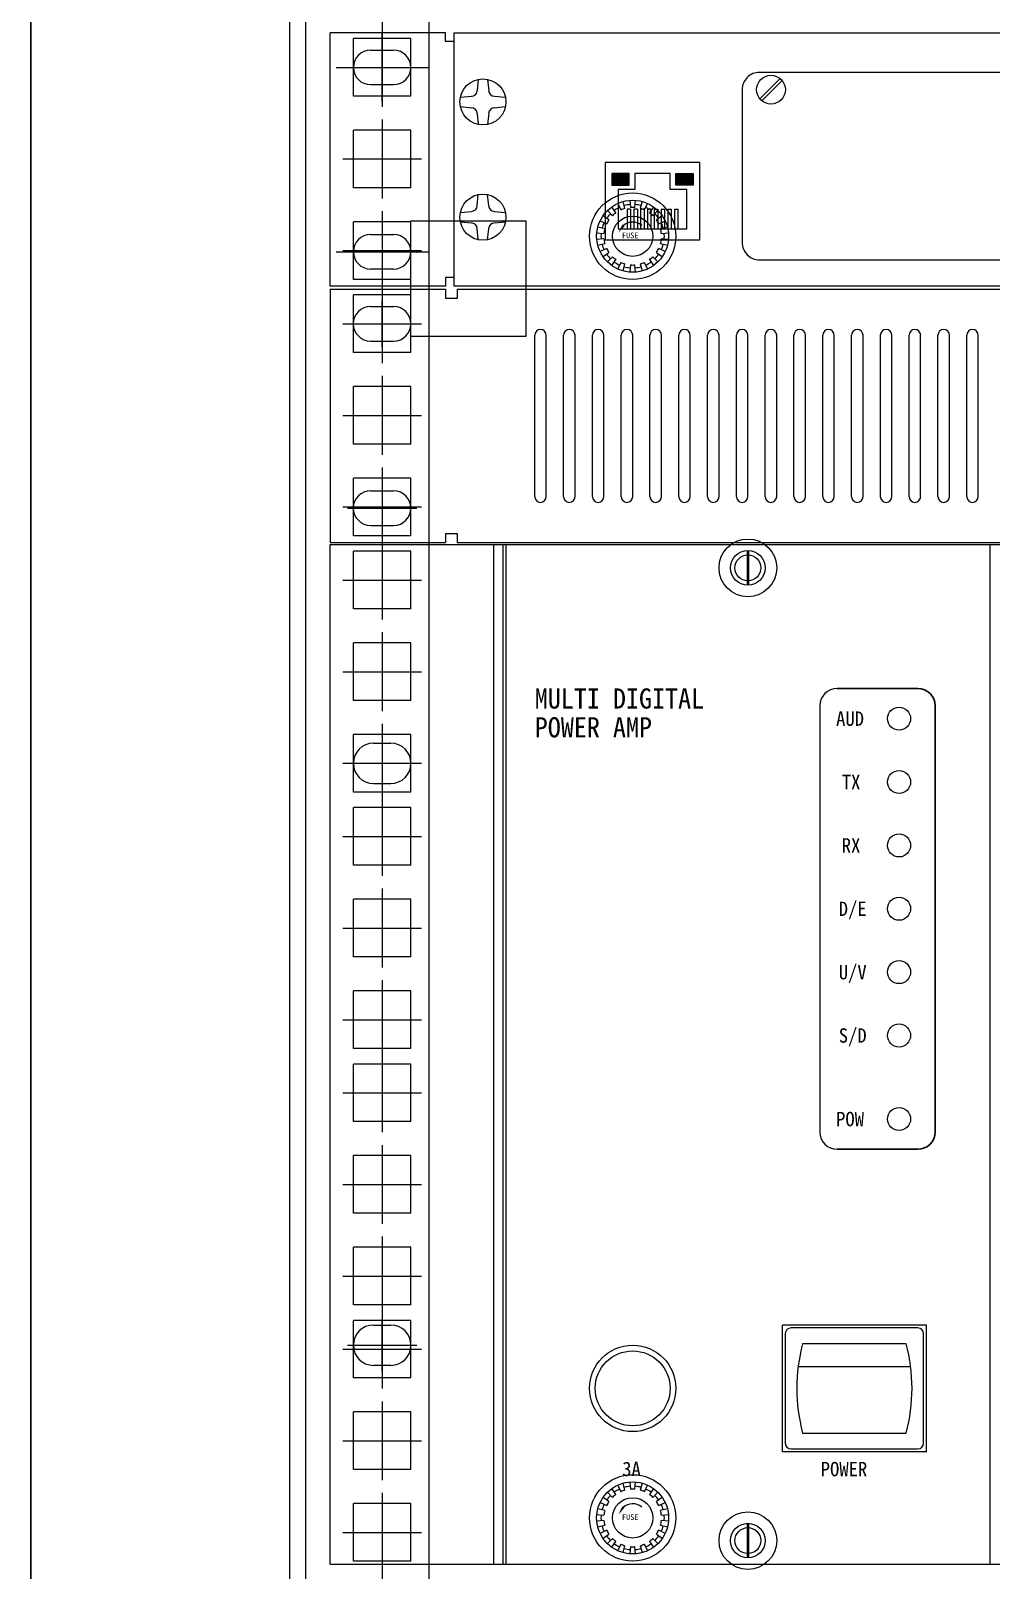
# Model space of a CAD drawing. Header units: millimetres. Extents: x 0 to 841, y 0 to 594.
# Drawn here: x 728 to 731.41, y 503.94 to 509.4 of the extents above; entities that cross this region are included whole.
import ezdxf
from ezdxf.enums import TextEntityAlignment as Align

# ---------------------------------------------------------------- set-up
doc = ezdxf.new("R2010")
doc.units = ezdxf.units.MM
doc.header["$LTSCALE"] = 10
doc.layers.add('LINE05', color=2, linetype='Continuous')
doc.layers.add('LINE06', color=9, linetype='Continuous')
doc.styles.add('F1', font='GulimChe.ttf', dxfattribs={"height": 2})
doc.styles.get("Standard").update_dxf_attribs({"font": 'GulimChe.ttf'})

# ---------------------------------------------------------------- blocks, each defined once
blk = doc.blocks.new('FUSE')
for p, q in [((-197.43, 1363.48), (-196.55, 1362.59)), ((-195.94, 1363.11), (-196.66, 1364.13)), ((-195.64, 1364.72), (-195.12, 1363.58)), ((-194.37, 1363.85), (-194.7, 1365.06)), ((-193.54, 1365.26), (-193.44, 1364.02)), ((-192.64, 1364.02), (-192.54, 1365.26)), ((-191.38, 1365.06), (-191.71, 1363.85)), ((-190.96, 1363.58), (-190.44, 1364.72)), ((-189.42, 1364.13), (-190.14, 1363.11)), ((-189.53, 1362.59), (-188.65, 1363.48)), ((-197.88, 1360.29), (-199.09, 1360.61)), ((-198.68, 1361.72), (-197.55, 1361.18)), ((-197.15, 1361.87), (-198.18, 1362.58)), ((-187.89, 1362.58), (-188.92, 1361.87)), ((-188.52, 1361.18), (-187.39, 1361.72)), ((-186.99, 1360.61), (-188.2, 1360.29)), ((-199.26, 1359.62), (-198.02, 1359.51)), ((-198.02, 1358.56), (-199.26, 1358.44)), ((-199.09, 1357.46), (-197.88, 1357.77)), ((-188.2, 1357.77), (-186.99, 1357.46)), ((-188.06, 1359.51), (-186.82, 1359.62)), ((-186.82, 1358.44), (-188.06, 1358.56)), ((-197.55, 1356.89), (-198.68, 1356.35)), ((-198.18, 1355.49), (-197.15, 1356.2)), ((-196.55, 1355.47), (-197.43, 1354.58)), ((-196.66, 1353.94), (-195.94, 1354.96)), ((-190.14, 1354.96), (-189.42, 1353.94)), ((-188.65, 1354.58), (-189.53, 1355.47)), ((-188.92, 1356.2), (-187.89, 1355.49)), ((-187.39, 1356.35), (-188.52, 1356.89)), ((-195.12, 1354.49), (-195.64, 1353.35)), ((-194.7, 1353.01), (-194.37, 1354.21)), ((-193.44, 1354.05), (-193.54, 1352.8)), ((-192.54, 1352.8), (-192.64, 1354.05)), ((-191.71, 1354.21), (-191.38, 1353.01)), ((-190.44, 1353.35), (-190.96, 1354.49))]:
    blk.add_line(p, q)
for radius in [7.5, 6.25, 3.5]:
    blk.add_circle((-193.04, 1359.03), radius)
for radius, start, end in [(5.5, 134.5886, 145.4114), (5, 125.4114, 134.5886), (5.5, 114.5886, 125.4114), (5, 105.4114, 114.5886), (5.5, 94.5886, 105.4114), (5, 85.4114, 94.5886), (5.5, 74.5886, 85.4114), (5, 65.4114, 74.5886), (5.5, 54.5886, 65.4114), (5, 45.4114, 54.5886), (5.5, 34.5886, 45.4114), (5.5, 154.5886, 165.4114), (5, 165.4114, 174.5886), (5, 145.4114, 154.5886), (2.46, 49.7515, 132.9205), (5, 25.4114, 34.5886), (5, 5.4114, 14.5886), (5.5, 14.5886, 25.4114), (5.5, 174.5886, 185.4114), (5.5, 194.5886, 205.4114), (5, 185.4114, 194.5886), (5, 345.4114, 354.5886), (5.5, 334.5886, 345.4114), (5.5, 354.5886, 5.4114), (5.5, 214.5886, 225.4114), (5, 205.4114, 214.5886), (5, 225.4114, 234.5886), (5, 305.4114, 314.5886), (5.5, 314.5886, 325.4114), (5, 325.4114, 334.5886), (5.5, 234.5886, 245.4114), (5, 245.4114, 254.5886), (5.5, 254.5886, 265.4114), (5, 265.4114, 274.5886), (5.5, 274.5886, 285.4114), (5, 285.4114, 294.5886), (5.5, 294.5886, 305.4114)]:
    blk.add_arc((-193.04, 1359.03), radius, start, end)
blk.add_solid([(-194.43, 1360.77), (-194.84, 1361.05), (-195.49, 1359.67)])
at = {"style": 'F1'}
blk.add_text('FUSE', height=1, dxfattribs=at).set_placement((-194.89, 1358.67))
blk = doc.blocks.new('sw-05')
at = {"color": 7}
for p, q in [((-12, 9.5), (-12, -9.5)), ((11, 10.5), (-11, 10.5)), ((12, -9.5), (12, 9.5)), ((9, 7.75), (-9, 7.75)), ((9.77, 3.75), (-9.77, 3.75)), ((-9, -7.75), (9, -7.75)), ((-11, -10.5), (11, -10.5))]:
    blk.add_line(p, q, dxfattribs=at)
for centre, radius, start, end in [((-11, 9.5), 1, 90, 180), ((11, 9.5), 1, 0, 90), ((20.53, 0), 30.53, 165.2952, 194.7048), ((-20.53, 0), 30.53, 345.2952, 14.7048), ((-11, -9.5), 1, 180, 270), ((11, -9.5), 1, 270, 0)]:
    blk.add_arc(centre, radius, start, end, dxfattribs=at)

msp = doc.modelspace()

# ---------------------------------------------------------------- hatches: boundary and pattern name
at = {"layer": 'LINE06'}
for points in [[(730.0664, 508.8929), (730.0664, 508.856), (730.1237, 508.856), (730.1237, 508.8929)], [(730.2935, 508.8929), (730.2935, 508.856), (730.3508, 508.856), (730.3508, 508.8929)]]:
    msp.add_hatch(color=256, dxfattribs=at).paths.add_polyline_path(points)

# ---------------------------------------------------------------- linework, layer by layer
at = {"color": 7, "lineweight": 30}
for p, q in [((731.1505, 507.0668), (730.8642, 507.0668)), ((731.2119, 507.0054), (731.2119, 505.4918)), ((731.1505, 505.4304), (730.8642, 505.4304))]:
    msp.add_line(p, q, dxfattribs=at)
at = {"color": 7}
msp.add_line((730.8028, 507.0054), (730.8028, 505.4918), dxfattribs=at)
for centre, start, end in [((730.8642, 507.0054), 90, 180), ((730.8642, 505.4918), 180, 270)]:
    msp.add_arc(centre, 0.0614, start, end, dxfattribs=at)
at = {"color": 7, "lineweight": 30}
for centre, start, end in [((731.1505, 507.0054), 0, 90), ((731.1505, 505.4918), 270, 0)]:
    msp.add_arc(centre, 0.0614, start, end, dxfattribs=at)
at = {"layer": 'LINE05'}
for p, q in [((728.0005, 529.9994), (728.0005, 486.0221)), ((728.0005, 486.0221), (728.0005, 529.9994)), ((728.921, 487.5562), (728.921, 528.5164))]:
    msp.add_line(p, q, dxfattribs=at)
at = {"layer": 'LINE06'}
for p, q in [((728.9772, 490.2869), (728.9772, 528.5164)), ((729.415, 490.2869), (729.415, 528.5164)), ((729.2482, 509.6715), (729.2482, 509.3916)), ((729.2482, 509.4117), (729.2482, 509.1318)), ((729.4733, 509.3945), (729.0642, 509.3945)), ((729.0642, 508.4945), (729.0642, 509.3945)), ((729.146, 509.1695), (729.146, 509.374)), ((729.3505, 509.374), (729.146, 509.374)), ((729.2483, 509.149), (729.2483, 509.3945)), ((729.3505, 509.1695), (729.3505, 509.374)), ((729.4733, 509.3638), (729.4733, 509.3945)), ((729.504, 509.3638), (729.4733, 509.3638)), ((729.2074, 509.3331), (729.2892, 509.3331)), ((729.0846, 509.2718), (729.4119, 509.2718)), ((729.1083, 509.2718), (729.3882, 509.2718)), ((729.2074, 509.2104), (729.2892, 509.2104)), ((729.5899, 509.2283), (729.5858, 509.1899)), ((729.6226, 509.2283), (729.6267, 509.1899)), ((730.5896, 509.1603), (730.6616, 509.2323)), ((730.5968, 509.1531), (730.6688, 509.2251)), ((729.3505, 509.1695), (729.146, 509.1695)), ((729.527, 509.1654), (729.5653, 509.1695)), ((729.527, 509.1327), (729.5653, 509.1286)), ((729.6471, 509.1695), (729.6855, 509.1654)), ((729.6471, 509.1286), (729.6855, 509.1327)), ((729.2482, 509.0865), (729.2482, 508.8066)), ((729.5858, 509.1081), (729.5899, 509.0698)), ((729.6267, 509.1081), (729.6226, 509.0698)), ((729.146, 508.8443), (729.146, 509.0488)), ((729.3505, 509.0488), (729.146, 509.0488)), ((729.3505, 508.8443), (729.3505, 509.0488)), ((729.1083, 508.9465), (729.3882, 508.9465)), ((730.3768, 508.934), (730.0404, 508.934)), ((730.0404, 508.934), (730.0404, 508.6599)), ((730.3768, 508.6599), (730.3768, 508.934)), ((730.0644, 508.8949), (730.0644, 508.854)), ((730.1258, 508.8949), (730.0644, 508.8949)), ((730.0664, 508.8929), (730.0664, 508.856)), ((730.1237, 508.8929), (730.0664, 508.8929)), ((730.1237, 508.856), (730.1237, 508.8929)), ((730.1258, 508.854), (730.1258, 508.8949)), ((730.271, 508.8949), (730.1462, 508.8949)), ((730.1462, 508.8949), (730.1462, 508.8382)), ((730.271, 508.8382), (730.271, 508.8949)), ((730.2914, 508.8949), (730.3528, 508.8949)), ((730.2914, 508.854), (730.2914, 508.8949)), ((730.2935, 508.8929), (730.3508, 508.8929)), ((730.2935, 508.856), (730.2935, 508.8929)), ((730.3508, 508.8929), (730.3508, 508.856)), ((730.3528, 508.8949), (730.3528, 508.854)), ((729.3505, 508.8443), (729.146, 508.8443)), ((729.5858, 508.7809), (729.5899, 508.8192)), ((729.6267, 508.7809), (729.6226, 508.8192)), ((730.0644, 508.854), (730.1258, 508.854)), ((730.0664, 508.856), (730.1237, 508.856)), ((730.0867, 508.8382), (730.0867, 508.6989)), ((730.1462, 508.8382), (730.0867, 508.8382)), ((730.3305, 508.8382), (730.271, 508.8382)), ((730.3528, 508.854), (730.2914, 508.854)), ((730.3508, 508.856), (730.2935, 508.856)), ((730.3305, 508.6989), (730.3305, 508.8382)), ((729.2482, 508.7613), (729.2482, 508.4814)), ((729.527, 508.7563), (729.5653, 508.7604)), ((729.6471, 508.7604), (729.6855, 508.7563)), ((730.1307, 508.7686), (730.1184, 508.7686)), ((730.1184, 508.7686), (730.1184, 508.6989)), ((730.1307, 508.7686), (730.1307, 508.6989)), ((730.1423, 508.7686), (730.1423, 508.6989)), ((730.1546, 508.7686), (730.1423, 508.7686)), ((730.1546, 508.7686), (730.1546, 508.6989)), ((730.1663, 508.7686), (730.1663, 508.6989)), ((730.1785, 508.7686), (730.1663, 508.7686)), ((730.1785, 508.7686), (730.1785, 508.6989)), ((730.1902, 508.7686), (730.1902, 508.6989)), ((730.2025, 508.7686), (730.1902, 508.7686)), ((730.2025, 508.7686), (730.2025, 508.6989)), ((730.2147, 508.7686), (730.227, 508.7686)), ((730.2147, 508.7686), (730.2147, 508.6989)), ((730.227, 508.7686), (730.227, 508.6989)), ((730.2387, 508.7686), (730.2387, 508.6989)), ((730.2387, 508.7686), (730.2509, 508.7686)), ((730.2509, 508.7686), (730.2509, 508.6989)), ((730.2626, 508.7686), (730.2626, 508.6989)), ((730.2626, 508.7686), (730.2749, 508.7686)), ((730.2749, 508.7686), (730.2749, 508.6989)), ((730.2865, 508.7686), (730.2988, 508.7686)), ((730.2865, 508.7686), (730.2865, 508.6989)), ((730.2988, 508.7686), (730.2988, 508.6989)), ((729.146, 508.519), (729.146, 508.7236)), ((729.3505, 508.7236), (729.146, 508.7236)), ((729.2483, 508.7399), (729.2483, 508.4945)), ((729.3505, 508.7267), (729.7596, 508.7267)), ((729.3505, 508.3176), (729.3505, 508.7267)), ((729.3505, 508.519), (729.3505, 508.7236)), ((729.527, 508.7236), (729.5653, 508.7195)), ((729.5899, 508.6607), (729.5858, 508.699)), ((729.6226, 508.6607), (729.6267, 508.699)), ((729.6471, 508.7195), (729.6855, 508.7236)), ((729.7596, 508.3176), (729.7596, 508.7267)), ((730.0867, 508.6989), (730.3305, 508.6989)), ((729.2074, 508.6786), (729.2892, 508.6786)), ((730.0404, 508.6599), (730.3768, 508.6599)), ((729.0846, 508.6172), (729.4119, 508.6172)), ((729.1083, 508.6213), (729.3882, 508.6213)), ((729.2074, 508.5559), (729.2892, 508.5559)), ((729.4733, 508.4945), (729.0642, 508.4945)), ((729.0642, 508.4843), (729.4732, 508.4843)), ((729.0642, 508.4843), (729.0642, 507.5843)), ((729.3505, 508.519), (729.146, 508.519)), ((729.2482, 508.5015), (729.2482, 508.2216)), ((729.4732, 508.4843), (729.4732, 508.4515)), ((729.4733, 508.5252), (729.4733, 508.4945)), ((729.504, 508.5252), (729.4733, 508.5252)), ((729.5142, 508.4843), (729.5142, 508.4515)), ((729.5142, 508.4843), (738.4937, 508.4843)), ((729.146, 508.2593), (729.146, 508.4638)), ((729.3505, 508.4638), (729.146, 508.4638)), ((729.2073, 508.4229), (729.2892, 508.4229)), ((729.2482, 508.2797), (729.2482, 508.4434)), ((729.3505, 508.2593), (729.3505, 508.4638)), ((729.5142, 508.4515), (729.4732, 508.4515)), ((729.1083, 508.3615), (729.3882, 508.3615)), ((729.1255, 508.3615), (729.371, 508.3615)), ((729.3505, 508.3176), (729.7596, 508.3176)), ((729.7903, 507.7479), (729.7903, 508.3206)), ((729.8312, 507.7479), (729.8312, 508.3206)), ((729.8926, 507.7479), (729.8926, 508.3206)), ((729.9335, 507.7479), (729.9335, 508.3206)), ((729.9948, 507.7479), (729.9948, 508.3206)), ((730.0357, 507.7479), (730.0357, 508.3206)), ((730.0971, 507.7479), (730.0971, 508.3206)), ((730.138, 507.7479), (730.138, 508.3206)), ((730.1994, 507.7479), (730.1994, 508.3206)), ((730.2403, 507.7479), (730.2403, 508.3206)), ((730.3017, 507.7479), (730.3017, 508.3206)), ((730.3426, 507.7479), (730.3426, 508.3206)), ((730.4039, 507.7479), (730.4039, 508.3206)), ((730.4448, 507.7479), (730.4448, 508.3206)), ((730.5062, 507.7479), (730.5062, 508.3206)), ((730.5471, 507.7479), (730.5471, 508.3206)), ((730.6085, 507.7479), (730.6085, 508.3206)), ((730.6494, 507.7479), (730.6494, 508.3206)), ((730.7107, 507.7479), (730.7107, 508.3206)), ((730.7517, 507.7479), (730.7517, 508.3206)), ((730.813, 507.7479), (730.813, 508.3206)), ((730.8539, 507.7479), (730.8539, 508.3206)), ((730.9153, 507.7479), (730.9153, 508.3206)), ((730.9562, 507.7479), (730.9562, 508.3206)), ((731.0176, 507.7479), (731.0176, 508.3206)), ((731.0585, 507.7479), (731.0585, 508.3206)), ((731.1198, 507.7479), (731.1198, 508.3206)), ((731.1607, 507.7479), (731.1607, 508.3206)), ((731.2221, 507.7479), (731.2221, 508.3206)), ((731.263, 507.7479), (731.263, 508.3206)), ((731.3244, 507.7479), (731.3244, 508.3206)), ((731.3653, 507.7479), (731.3653, 508.3206)), ((729.3505, 508.2593), (729.146, 508.2593)), ((729.2073, 508.3002), (729.2892, 508.3002)), ((729.2482, 508.1763), (729.2482, 507.8964)), ((729.146, 507.934), (729.146, 508.1386)), ((729.3505, 508.1386), (729.146, 508.1386)), ((729.3505, 507.934), (729.3505, 508.1386)), ((729.1083, 508.0363), (729.3882, 508.0363)), ((729.3505, 507.934), (729.146, 507.934)), ((729.2482, 507.851), (729.2482, 507.5711)), ((729.146, 507.6088), (729.146, 507.8134)), ((729.3505, 507.8134), (729.146, 507.8134)), ((729.2073, 507.7684), (729.2892, 507.7684)), ((729.2482, 507.7888), (729.2482, 507.6252)), ((729.3505, 507.6088), (729.3505, 507.8134)), ((729.1083, 507.7111), (729.3882, 507.7111)), ((729.1255, 507.707), (729.371, 507.707)), ((729.3505, 507.6088), (729.146, 507.6088)), ((729.2073, 507.6456), (729.2892, 507.6456)), ((729.4732, 507.617), (729.4732, 507.5843)), ((729.4732, 507.617), (729.5142, 507.617)), ((729.5142, 507.617), (729.5142, 507.5843)), ((729.0642, 507.5843), (729.4732, 507.5843)), ((729.0642, 503.9577), (729.0642, 507.5781)), ((729.0642, 507.5781), (729.6778, 507.5781)), ((729.0642, 507.5781), (738.9437, 507.5781)), ((729.146, 507.349), (729.146, 507.5536)), ((729.3505, 507.5536), (729.146, 507.5536)), ((729.2482, 507.5913), (729.2482, 507.3114)), ((729.3505, 507.349), (729.3505, 507.5536)), ((729.5142, 507.5843), (738.4937, 507.5843)), ((729.6451, 503.9577), (729.6451, 507.5781)), ((729.6778, 503.9577), (729.6778, 507.5781)), ((729.688, 507.5781), (731.4062, 507.5781)), ((729.688, 507.5781), (729.688, 503.9577)), ((729.688, 507.5781), (731.4062, 507.5781)), ((729.688, 507.5781), (729.688, 503.9577)), ((730.5451, 507.5561), (730.5451, 507.4334)), ((730.5471, 507.5781), (731.4062, 507.5781)), ((730.5471, 507.5781), (731.4062, 507.5781)), ((730.5492, 507.5561), (730.5492, 507.4334)), ((731.4062, 507.5781), (731.4062, 503.9577)), ((731.4062, 507.5781), (731.4062, 503.9577)), ((729.1083, 507.4513), (729.3882, 507.4513)), ((729.3505, 507.349), (729.146, 507.349)), ((729.146, 507.0238), (729.146, 507.2284)), ((729.3505, 507.2284), (729.146, 507.2284)), ((729.2482, 507.266), (729.2482, 506.9861)), ((729.3505, 507.0238), (729.3505, 507.2284)), ((729.1083, 507.1261), (729.3882, 507.1261)), ((729.3505, 507.0238), (729.146, 507.0238)), ((729.146, 506.6986), (729.146, 506.9031)), ((729.3505, 506.9031), (729.146, 506.9031)), ((729.2482, 506.9408), (729.2482, 506.6609)), ((729.2482, 506.8929), (729.2482, 506.7088)), ((729.3505, 506.6986), (729.3505, 506.9031)), ((729.2176, 506.8724), (729.2789, 506.8724)), ((729.1083, 506.8009), (729.3882, 506.8009)), ((729.1255, 506.8009), (729.371, 506.8009)), ((729.2176, 506.7293), (729.2789, 506.7293)), ((729.3505, 506.6986), (729.146, 506.6986)), ((729.2482, 506.681), (729.2482, 506.4011)), ((729.146, 506.4388), (729.146, 506.6434)), ((729.3505, 506.6434), (729.146, 506.6434)), ((729.3505, 506.4388), (729.3505, 506.6434)), ((729.1083, 506.5411), (729.3882, 506.5411)), ((729.3505, 506.4388), (729.146, 506.4388)), ((729.2482, 506.3558), (729.2482, 506.0759)), ((729.146, 506.1136), (729.146, 506.3181)), ((729.3505, 506.3181), (729.146, 506.3181)), ((729.3505, 506.1136), (729.3505, 506.3181)), ((729.1083, 506.2159), (729.3882, 506.2159)), ((729.3505, 506.1136), (729.146, 506.1136)), ((729.2482, 506.0306), (729.2482, 505.7507)), ((729.146, 505.7884), (729.146, 505.9929)), ((729.3505, 505.9929), (729.146, 505.9929)), ((729.3505, 505.7884), (729.3505, 505.9929)), ((729.1083, 505.8906), (729.3882, 505.8906)), ((729.3505, 505.7884), (729.146, 505.7884)), ((729.2482, 505.7708), (729.2482, 505.4909)), ((729.146, 505.5286), (729.146, 505.7331)), ((729.3505, 505.7331), (729.146, 505.7331)), ((729.3505, 505.5286), (729.3505, 505.7331)), ((729.1083, 505.6309), (729.3882, 505.6309)), ((729.3505, 505.5286), (729.146, 505.5286)), ((729.2482, 505.4456), (729.2482, 505.1657)), ((729.146, 505.2034), (729.146, 505.4079)), ((729.3505, 505.4079), (729.146, 505.4079)), ((729.3505, 505.2034), (729.3505, 505.4079)), ((729.1083, 505.3056), (729.3882, 505.3056)), ((729.3505, 505.2034), (729.146, 505.2034)), ((729.2482, 505.1203), (729.2482, 504.8405)), ((729.146, 504.8781), (729.146, 505.0827)), ((729.3505, 505.0827), (729.146, 505.0827)), ((729.3505, 504.8781), (729.3505, 505.0827)), ((729.1083, 504.9804), (729.3882, 504.9804)), ((729.3505, 504.8781), (729.146, 504.8781)), ((729.146, 504.6184), (729.146, 504.8229)), ((729.3505, 504.8229), (729.146, 504.8229)), ((729.2482, 504.8606), (729.2482, 504.5807)), ((729.2482, 504.6429), (729.2482, 504.827)), ((729.3505, 504.6184), (729.3505, 504.8229)), ((729.2176, 504.8065), (729.2789, 504.8065)), ((731.1812, 504.8065), (730.6698, 504.8065)), ((730.6698, 504.3565), (730.6698, 504.8065)), ((731.1812, 504.8065), (730.6698, 504.8065)), ((730.6698, 504.3565), (730.6698, 504.8065)), ((731.1812, 504.8065), (730.6698, 504.8065)), ((730.6698, 504.3565), (730.6698, 504.8065)), ((731.1812, 504.8065), (730.6698, 504.8065)), ((730.6698, 504.3565), (730.6698, 504.8065)), ((731.1812, 504.3565), (731.1812, 504.8065)), ((731.1812, 504.3565), (731.1812, 504.8065)), ((731.1812, 504.3565), (731.1812, 504.8065)), ((731.1812, 504.3565), (731.1812, 504.8065)), ((729.1083, 504.7206), (729.3882, 504.7206)), ((729.1255, 504.7349), (729.371, 504.7349)), ((729.2176, 504.6634), (729.2789, 504.6634)), ((729.3505, 504.6184), (729.146, 504.6184)), ((729.146, 504.2931), (729.146, 504.4977)), ((729.3505, 504.4977), (729.146, 504.4977)), ((729.2482, 504.5353), (729.2482, 504.2555)), ((729.3505, 504.2931), (729.3505, 504.4977)), ((729.1083, 504.3954), (729.3882, 504.3954)), ((731.1812, 504.3565), (730.6698, 504.3565)), ((731.1812, 504.3565), (730.6698, 504.3565)), ((731.1812, 504.3565), (730.6698, 504.3565)), ((731.1812, 504.3565), (730.6698, 504.3565)), ((729.3505, 504.2931), (729.146, 504.2931)), ((729.146, 503.9679), (729.146, 504.1724)), ((729.3505, 504.1724), (729.146, 504.1724)), ((729.2482, 504.2101), (729.2482, 503.9302)), ((729.3505, 503.9679), (729.3505, 504.1724)), ((729.1083, 504.0702), (729.3882, 504.0702)), ((730.5451, 504.1024), (730.5451, 503.9797)), ((730.5492, 504.1024), (730.5492, 503.9797)), ((729.0642, 503.9577), (738.9437, 503.9577)), ((729.0642, 503.9577), (729.6778, 503.9577)), ((729.3505, 503.9679), (729.146, 503.9679)), ((729.2482, 503.9503), (729.2482, 503.6705)), ((729.688, 503.9577), (731.4062, 503.9577)), ((729.688, 503.9577), (731.4062, 503.9577))]:
    msp.add_line(p, q, dxfattribs=at)
msp.add_lwpolyline([(729.504, 509.3945), (738.504, 509.3945), (738.504, 508.4945), (729.504, 508.4945)], close=True, dxfattribs=at)
msp.add_lwpolyline([(731.5684, 509.2541), (730.5883, 509.2541, 0.414214), (730.5269, 509.1927), (730.5269, 508.6499, 0.414214), (730.5883, 508.5886), (731.5684, 508.5886, 0.414214), (731.6298, 508.6499), (731.6298, 509.1927, 0.414214)], format="xyb", close=True, dxfattribs=at)
for centre, radius in [((730.6292, 509.1927), 0.0511), ((729.6062, 509.149), 0.0818), ((729.6062, 508.7399), 0.0818), ((730.5471, 507.4948), 0.1023), ((730.5471, 507.4948), 0.0614), ((730.5471, 507.4948), 0.046), ((730.5471, 507.4948), 0.046), ((731.084, 506.9594), 0.0409), ((731.084, 506.9594), 0.0409), ((731.084, 506.7344), 0.0409), ((731.084, 506.7344), 0.0409), ((731.084, 506.7344), 0.0409), ((731.084, 506.7344), 0.0409), ((731.084, 506.5094), 0.0409), ((731.084, 506.5094), 0.0409), ((731.084, 506.5094), 0.0409), ((731.084, 506.5094), 0.0409), ((731.084, 506.2844), 0.0409), ((731.084, 506.2844), 0.0409), ((731.084, 506.2844), 0.0409), ((731.084, 506.2844), 0.0409), ((731.084, 506.0594), 0.0409), ((731.084, 506.0594), 0.0409), ((731.084, 506.0594), 0.0409), ((731.084, 506.0594), 0.0409), ((731.084, 505.8344), 0.0409), ((731.084, 505.8344), 0.0409), ((731.084, 505.8344), 0.0409), ((731.084, 505.8344), 0.0409), ((731.084, 505.5378), 0.0409), ((731.084, 505.5378), 0.0409), ((731.084, 505.5378), 0.0409), ((731.084, 505.5378), 0.0409), ((730.138, 504.5815), 0.1534), ((730.138, 504.5815, -0.0409), 0.133), ((730.5471, 504.041), 0.1023), ((730.5471, 504.041), 0.0614), ((730.5471, 504.041), 0.046), ((730.5471, 504.041), 0.046)]:
    msp.add_circle(centre, radius, dxfattribs=at)
for centre, radius, start, end in [((729.2074, 509.2718), 0.0614, 90, 270), ((729.2892, 509.2718), 0.0614, 270, 90), ((729.5653, 509.1899), 0.0205, 270, 0), ((729.6471, 509.1899), 0.0205, 180, 270), ((729.5653, 509.1081), 0.0205, 0, 90), ((729.6471, 509.1081), 0.0205, 90, 180), ((729.5653, 508.7809), 0.0205, 270, 0), ((729.6471, 508.7809), 0.0205, 180, 270), ((729.5653, 508.699), 0.0205, 0, 90), ((729.6471, 508.699), 0.0205, 90, 180), ((729.2074, 508.6172), 0.0614, 90, 270), ((729.2892, 508.6172), 0.0614, 270, 90), ((729.2073, 508.3615), 0.0614, 90, 270), ((729.2892, 508.3615), 0.0614, 270, 90), ((729.8107, 508.3206), 0.0205, 0, 180), ((729.913, 508.3206), 0.0205, 0, 180), ((730.0153, 508.3206), 0.0205, 0, 180), ((730.1176, 508.3206), 0.0205, 0, 180), ((730.2198, 508.3206), 0.0205, 0, 180), ((730.3221, 508.3206), 0.0205, 0, 180), ((730.4244, 508.3206), 0.0205, 0, 180), ((730.5267, 508.3206), 0.0205, 0, 180), ((730.6289, 508.3206), 0.0205, 0, 180), ((730.7312, 508.3206), 0.0205, 0, 180), ((730.8335, 508.3206), 0.0205, 0, 180), ((730.9357, 508.3206), 0.0205, 0, 180), ((731.038, 508.3206), 0.0205, 0, 180), ((731.1403, 508.3206), 0.0205, 0, 180), ((731.2426, 508.3206), 0.0205, 0, 180), ((731.3448, 508.3206), 0.0205, 0, 180), ((729.2073, 507.707), 0.0614, 90, 270), ((729.2892, 507.707), 0.0614, 270, 90), ((729.8107, 507.7479), 0.0205, 180, 0), ((729.913, 507.7479), 0.0205, 180, 0), ((730.0153, 507.7479), 0.0205, 180, 0), ((730.1176, 507.7479), 0.0205, 180, 0), ((730.2198, 507.7479), 0.0205, 180, 0), ((730.3221, 507.7479), 0.0205, 180, 0), ((730.4244, 507.7479), 0.0205, 180, 0), ((730.5267, 507.7479), 0.0205, 180, 0), ((730.6289, 507.7479), 0.0205, 180, 0), ((730.7312, 507.7479), 0.0205, 180, 0), ((730.8335, 507.7479), 0.0205, 180, 0), ((730.9357, 507.7479), 0.0205, 180, 0), ((731.038, 507.7479), 0.0205, 180, 0), ((731.1403, 507.7479), 0.0205, 180, 0), ((731.2426, 507.7479), 0.0205, 180, 0), ((731.3448, 507.7479), 0.0205, 180, 0), ((729.2176, 506.8009), 0.0716, 90, 270), ((729.2789, 506.8009), 0.0716, 270, 90), ((729.2176, 504.7349), 0.0716, 90, 270), ((729.2789, 504.7349), 0.0716, 270, 90)]:
    msp.add_arc(centre, radius, start, end, dxfattribs=at)

# ---------------------------------------------------------------- block references
at = {"layer": 'LINE06', "xscale": 0.02045454545452685, "yscale": 0.02045454545452685, "zscale": 0.02045454545452685}
for name, p in [('FUSE', (734.0865, 480.874)), ('sw-05', (730.9255, 504.5815)), ('FUSE', (734.0865, 476.3233))]:
    msp.add_blockref(name, p, dxfattribs=at)

# ---------------------------------------------------------------- texts
at = {"color": 7}
for s, p in [('AUD', (730.8604, 506.9594, 0.0205)), ('TX', (730.8805, 506.7344, 0.0205)), ('RX', (730.8805, 506.5094, 0.0205)), ('D/E', (730.8698, 506.2844, 0.0205)), ('U/V', (730.8698, 506.0594, 0.0205)), ('S/D', (730.8698, 505.8344, 0.0205)), ('POW', (730.8604, 505.5378, 0.0205)), ('POWER', (730.8058, 504.2949, 0.0205)), ('3A', (730.1008, 504.2955, 0.0205))]:
    msp.add_text(s, height=0.05114, dxfattribs=at).set_placement(p, align=Align.MIDDLE_LEFT)
at = {"layer": 'LINE06'}
for s, height, p in [('MULTI DIGITAL', 0.071591, (729.7903, 506.9952)), ('POWER AMP', 0.07159, (729.7903, 506.8929))]:
    msp.add_text(s, height=height, dxfattribs=at).set_placement(p)
for s, p in [('POWER', (730.8058, 504.2949, 0.0205)), ('3A', (730.1008, 504.2955, 0.0205))]:
    msp.add_text(s, height=0.05114, dxfattribs=at).set_placement(p, align=Align.MIDDLE_LEFT)

doc.saveas('drawing.dxf')
